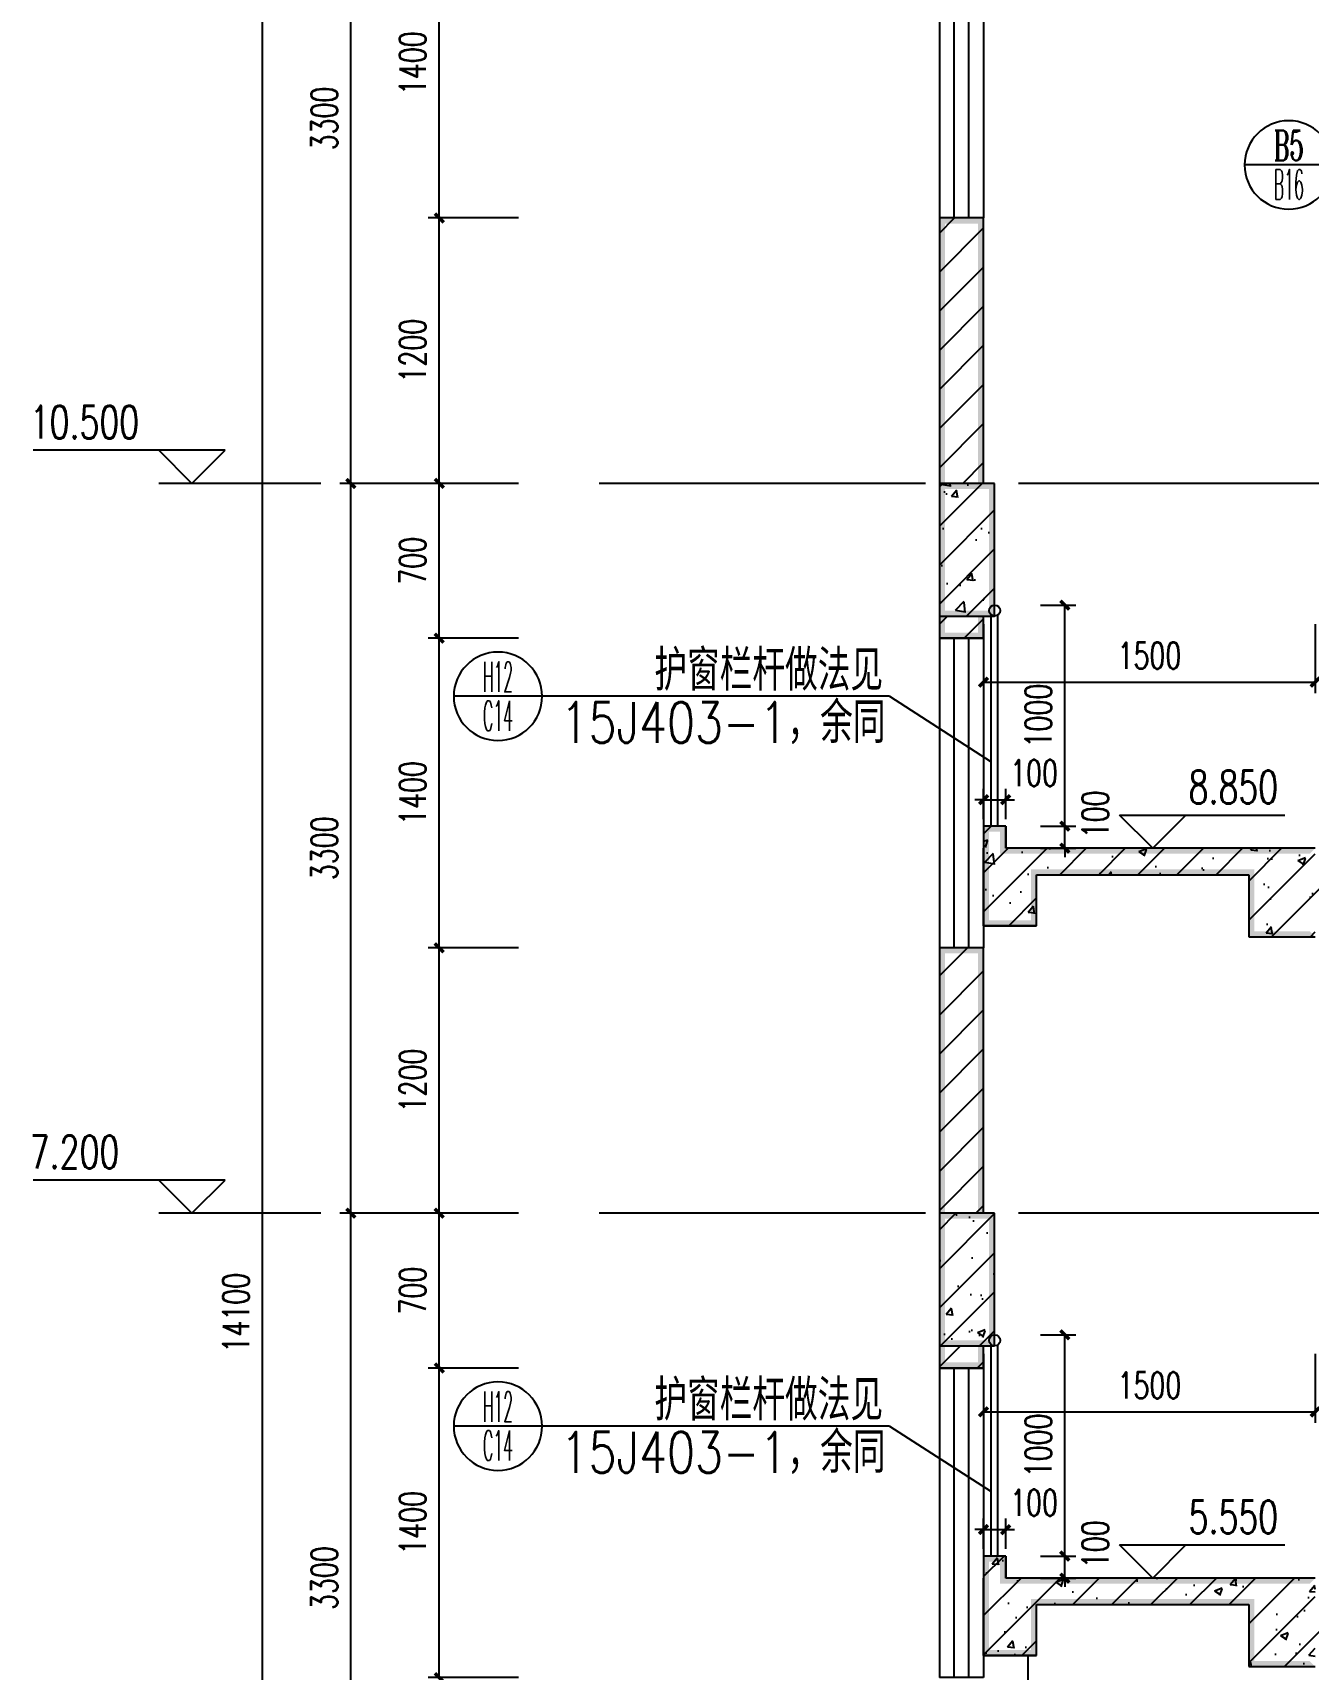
# Model space of a CAD drawing. Extents: x 5904849 to 6011887, y -826029 to -177002.
# Drawn here: x 5932355 to 5938123, y -745217 to -737817 of the extents above; entities that cross this region are included whole.
import ezdxf
from ezdxf.enums import TextEntityAlignment as Align

# ---------------------------------------------------------------- set-up
doc = ezdxf.new("R2010")
doc.units = 0
doc.header["$LTSCALE"] = 1000
doc.header["$MEASUREMENT"] = 0
doc.linetypes.add('DOTE', pattern=[2.42, 2, -0.2, 0.02, -0.2])
doc.layers.get('0').update_dxf_attribs({"linetype": 'CONTINUOUS'})
doc.layers.get('Defpoints').update_dxf_attribs({"linetype": 'CONTINUOUS'})
for name, color, linetype in [('COLUMN', 9, 'CONTINUOUS'), ('DIM_ELEV', 3, 'CONTINUOUS'), ('DOTE', 252, 'CONTINUOUS'), ('PUB_DIM', 3, 'CONTINUOUS'), ('PUB_HATCH', 8, 'CONTINUOUS'), ('PUB_TEXT', 7, 'CONTINUOUS'), ('PUB_WALL', 9, 'CONTINUOUS'), ('S_STAIR', 2, 'CONTINUOUS'), ('WALL', 2, 'CONTINUOUS'), ('WINDOW', 4, 'CONTINUOUS')]:
    doc.layers.add(name, color=color, linetype=linetype)
doc.styles.add('_HZTXT', font='txt.shx', dxfattribs={"width": 0.8, "bigfont": 'HZTXT.shx'})
doc.styles.add('_TCH_DIM', font='SIMPLEX', dxfattribs={"bigfont": 'GBCBIG'})
doc.styles.add('_TCH_DIM_T3', font='SIMPLEX', dxfattribs={"width": 0.705882, "bigfont": 'GBCBIG'})
doc.styles.add('COMP', font='COMPLEX', dxfattribs={"bigfont": 'hztxt'})
doc.dimstyles.new('_TCH_ARCH&&50', dxfattribs={"dimtxt": 119, "dimasz": 40, "dimexe": 50, "dimexo": 100, "dimgap": 60.5, "dimtad": 1, "dimdec": 0, "dimzin": 0, "dimdsep": 46, "dimtxsty": '_TCH_DIM_T3', "dimblk": 'ARCHTICK', "dimcen": 0.09, "dimclrt": 7, "dimazin": 2, "dimtfac": 1, "dimtdec": 0, "dimtix": 1, "dimtmove": 2, "dimatfit": 3, "dimfxl": 0, "dimtolj": 1, "dimtzin": 0, "dimarcsym": 0})
pattern_1 = [(45, (0, 0), (-88.3883476, 88.3883476), []), (50, (0, 0), (358.630091, -31.376067), [37.5, -412.5]), (355, (0, 0), (-69.375667, 376.096067), [30, -330]), (100.4514, (29.9, -2.6), (289.25469, 344.719771), [31.870095, -350.571056]), (46.1842, (0, 100), (533.620524, -82.759507), [56.25, -618.75]), (96.6356, (44.47, 93.1), (467.331353, 487.058935), [47.805144, -525.8565]), (351.1842, (0, 100), (467.330973, 487.0593), [45, -495]), (21, (50, 75), (298.453526, -201.309445), [37.5, -412.5]), (326, (50, 75), (121.657666, 362.575023), [30, -330]), (71.4514, (74.87, 58.22), (420.111314, 161.265248), [31.870095, -350.571056]), (37.5, (0, 0), (6.0799277, 166.446927), [0, -326, 0, -335, 0, -331.25]), (7.5, (0, 0), (131.5347687, 197.205856), [0, -191, 0, -318.5, 0, -126.25]), (327.5, (-111.5, 0), (266.911218, -11.277436), [0, -125, 0, -390, 0, -517.5]), (317.5, (-161.5, 0), (291.593085, 50.052491), [0, -162.5, 0, -259, 0, -367.5])]
pattern_2 = [(45, (0, 89.76), (-88.388383, 88.388383), [])]

# ---------------------------------------------------------------- blocks, each defined once
blk = doc.blocks.new('_ArchTick')
at = {"color": 0, "linetype": 'ByBlock', "const_width": 0.4}
blk.add_lwpolyline([(-0.5, -0.5), (0.5, 0.5)], dxfattribs=at)
blk = doc.blocks.new('*D395')
at = {"layer": 'Defpoints', "color": 0}
for p in [(5936654.9, -740390.5), (5938154.9, -740390.5), (5938154.9, -740752.9)]:
    blk.add_point(p, dxfattribs=at)
at = {"layer": 'PUB_DIM', "color": 0, "lineweight": -2}
for p, q in [((5936654.9, -740490.5), (5936654.9, -740802.9)), ((5938154.9, -740490.5), (5938154.9, -740802.9)), ((5936654.9, -740752.9), (5938154.9, -740752.9))]:
    blk.add_line(p, q, dxfattribs=at)
at = {"layer": 'PUB_DIM', "color": 0, "lineweight": -2, "xscale": 40, "yscale": 40, "zscale": 40, "rotation": 180}
blk.add_blockref('_ArchTick', (5936654.9, -740752.9), dxfattribs=at)
at = {"layer": 'PUB_DIM', "color": 0, "lineweight": -2, "xscale": 40, "yscale": 40, "zscale": 40}
blk.add_blockref('_ArchTick', (5938154.9, -740752.9), dxfattribs=at)
at = {"layer": 'PUB_DIM', "color": 7, "insert": (5937404.9, -740632.9), "char_height": 119, "attachment_point": 5, "style": '_TCH_DIM_T3'}
blk.add_mtext('\\A1;1500', dxfattribs=at)
blk = doc.blocks.new('*D398')
at = {"layer": 'Defpoints', "color": 0}
for p in [(5936654.9, -743690.5), (5938154.9, -743690.5), (5938154.9, -744052.9)]:
    blk.add_point(p, dxfattribs=at)
at = {"layer": 'PUB_DIM', "color": 0, "lineweight": -2}
for p, q in [((5936654.9, -743790.5), (5936654.9, -744102.9)), ((5938154.9, -743790.5), (5938154.9, -744102.9)), ((5936654.9, -744052.9), (5938154.9, -744052.9))]:
    blk.add_line(p, q, dxfattribs=at)
at = {"layer": 'PUB_DIM', "color": 0, "lineweight": -2, "xscale": 40, "yscale": 40, "zscale": 40, "rotation": 180}
blk.add_blockref('_ArchTick', (5936654.9, -744052.9), dxfattribs=at)
at = {"layer": 'PUB_DIM', "color": 0, "lineweight": -2, "xscale": 40, "yscale": 40, "zscale": 40}
blk.add_blockref('_ArchTick', (5938154.9, -744052.9), dxfattribs=at)
at = {"layer": 'PUB_DIM', "color": 7, "insert": (5937404.9, -743932.9), "char_height": 119, "attachment_point": 5, "style": '_TCH_DIM_T3'}
blk.add_mtext('\\A1;1500', dxfattribs=at)
blk = doc.blocks.new('*D404')
at = {"layer": 'Defpoints', "color": 0}
for p in [(5936754.9, -741284.8), (5936654.9, -741472.2), (5936754.9, -741472.2)]:
    blk.add_point(p, dxfattribs=at)
at = {"layer": 'PUB_DIM', "color": 0, "lineweight": -2}
for p, q in [((5936654.9, -741372.2), (5936654.9, -741234.8)), ((5936754.9, -741372.2), (5936754.9, -741234.8)), ((5936654.9, -741284.8), (5936614.9, -741284.8)), ((5936654.9, -741284.8), (5936754.9, -741284.8)), ((5936754.9, -741284.8), (5936794.9, -741284.8))]:
    blk.add_line(p, q, dxfattribs=at)
at = {"layer": 'PUB_DIM', "color": 0, "lineweight": -2, "xscale": 40, "yscale": 40, "zscale": 40}
blk.add_blockref('_ArchTick', (5936654.9, -741284.8), dxfattribs=at)
at = {"layer": 'PUB_DIM', "color": 0, "lineweight": -2, "xscale": 40, "yscale": 40, "zscale": 40, "rotation": 180}
blk.add_blockref('_ArchTick', (5936754.9, -741284.8), dxfattribs=at)
at = {"layer": 'PUB_DIM', "color": 7, "insert": (5936883.2, -741163.6), "char_height": 119, "attachment_point": 5, "style": '_TCH_DIM_T3'}
blk.add_mtext('\\A1;100', dxfattribs=at)
blk = doc.blocks.new('*D405')
at = {"layer": 'Defpoints', "color": 0}
for p in [(5936811.6, -741404.4), (5937022.4, -741404.4), (5936811.6, -741504.4)]:
    blk.add_point(p, dxfattribs=at)
at = {"layer": 'PUB_DIM', "color": 0, "lineweight": -2}
for p, q in [((5937022.4, -741404.4), (5937022.4, -741364.4)), ((5936911.6, -741404.4), (5937072.4, -741404.4)), ((5937022.4, -741504.4), (5937022.4, -741404.4)), ((5936911.6, -741504.4), (5937072.4, -741504.4)), ((5937022.4, -741504.4), (5937022.4, -741544.4))]:
    blk.add_line(p, q, dxfattribs=at)
at = {"layer": 'PUB_DIM', "color": 0, "lineweight": -2, "xscale": 40, "yscale": 40, "zscale": 40}
for p, rotation in [((5937022.4, -741404.4), 270), ((5937022.4, -741504.4), 90)]:
    blk.add_blockref('_ArchTick', p, dxfattribs=dict(at, rotation=rotation))
at = {"layer": 'PUB_DIM', "color": 7, "insert": (5937159.9, -741351.2), "char_height": 119, "attachment_point": 5, "rotation": 90, "style": '_TCH_DIM_T3'}
blk.add_mtext('\\A1;100', dxfattribs=at)
blk = doc.blocks.new('*D406')
at = {"layer": 'Defpoints', "color": 0}
for p in [(5936811.6, -740404.4), (5937022.4, -740404.4), (5936811.6, -741404.4)]:
    blk.add_point(p, dxfattribs=at)
at = {"layer": 'PUB_DIM', "color": 0, "lineweight": -2}
for p, q in [((5936911.6, -740404.4), (5937072.4, -740404.4)), ((5937022.4, -741404.4), (5937022.4, -740404.4)), ((5936911.6, -741404.4), (5937072.4, -741404.4))]:
    blk.add_line(p, q, dxfattribs=at)
at = {"layer": 'PUB_DIM', "color": 0, "lineweight": -2, "xscale": 40, "yscale": 40, "zscale": 40}
for p, rotation in [((5937022.4, -740404.4), 90), ((5937022.4, -741404.4), 270)]:
    blk.add_blockref('_ArchTick', p, dxfattribs=dict(at, rotation=rotation))
at = {"layer": 'PUB_DIM', "color": 7, "insert": (5936902.4, -740904.4), "char_height": 119, "attachment_point": 5, "rotation": 90, "style": '_TCH_DIM_T3'}
blk.add_mtext('\\A1;1000', dxfattribs=at)
blk = doc.blocks.new('*D407')
at = {"layer": 'Defpoints', "color": 0}
for p in [(5936754.9, -744584.8), (5936654.9, -744772.2), (5936754.9, -744772.2)]:
    blk.add_point(p, dxfattribs=at)
at = {"layer": 'PUB_DIM', "color": 0, "lineweight": -2}
for p, q in [((5936654.9, -744672.2), (5936654.9, -744534.8)), ((5936754.9, -744672.2), (5936754.9, -744534.8)), ((5936654.9, -744584.8), (5936614.9, -744584.8)), ((5936654.9, -744584.8), (5936754.9, -744584.8)), ((5936754.9, -744584.8), (5936794.9, -744584.8))]:
    blk.add_line(p, q, dxfattribs=at)
at = {"layer": 'PUB_DIM', "color": 0, "lineweight": -2, "xscale": 40, "yscale": 40, "zscale": 40}
blk.add_blockref('_ArchTick', (5936654.9, -744584.8), dxfattribs=at)
at = {"layer": 'PUB_DIM', "color": 0, "lineweight": -2, "xscale": 40, "yscale": 40, "zscale": 40, "rotation": 180}
blk.add_blockref('_ArchTick', (5936754.9, -744584.8), dxfattribs=at)
at = {"layer": 'PUB_DIM', "color": 7, "insert": (5936883.2, -744463.6), "char_height": 119, "attachment_point": 5, "style": '_TCH_DIM_T3'}
blk.add_mtext('\\A1;100', dxfattribs=at)
blk = doc.blocks.new('*D408')
at = {"layer": 'Defpoints', "color": 0}
for p in [(5936811.6, -744704.4), (5937022.4, -744704.4), (5936811.6, -744804.4)]:
    blk.add_point(p, dxfattribs=at)
at = {"layer": 'PUB_DIM', "color": 0, "lineweight": -2}
for p, q in [((5936911.6, -744704.4), (5937072.4, -744704.4)), ((5937022.4, -744704.4), (5937022.4, -744664.4)), ((5937022.4, -744804.4), (5937022.4, -744704.4)), ((5936911.6, -744804.4), (5937072.4, -744804.4)), ((5937022.4, -744804.4), (5937022.4, -744844.4))]:
    blk.add_line(p, q, dxfattribs=at)
at = {"layer": 'PUB_DIM', "color": 0, "lineweight": -2, "xscale": 40, "yscale": 40, "zscale": 40}
for p, rotation in [((5937022.4, -744704.4), 270), ((5937022.4, -744804.4), 90)]:
    blk.add_blockref('_ArchTick', p, dxfattribs=dict(at, rotation=rotation))
at = {"layer": 'PUB_DIM', "color": 7, "insert": (5937159.9, -744651.2), "char_height": 119, "attachment_point": 5, "rotation": 90, "style": '_TCH_DIM_T3'}
blk.add_mtext('\\A1;100', dxfattribs=at)
blk = doc.blocks.new('*D409')
at = {"layer": 'Defpoints', "color": 0}
for p in [(5936811.6, -743704.4), (5937022.4, -743704.4), (5936811.6, -744704.4)]:
    blk.add_point(p, dxfattribs=at)
at = {"layer": 'PUB_DIM', "color": 0, "lineweight": -2}
for p, q in [((5936911.6, -743704.4), (5937072.4, -743704.4)), ((5937022.4, -744704.4), (5937022.4, -743704.4)), ((5936911.6, -744704.4), (5937072.4, -744704.4))]:
    blk.add_line(p, q, dxfattribs=at)
at = {"layer": 'PUB_DIM', "color": 0, "lineweight": -2, "xscale": 40, "yscale": 40, "zscale": 40}
for p, rotation in [((5937022.4, -743704.4), 90), ((5937022.4, -744704.4), 270)]:
    blk.add_blockref('_ArchTick', p, dxfattribs=dict(at, rotation=rotation))
at = {"layer": 'PUB_DIM', "color": 7, "insert": (5936902.4, -744204.4), "char_height": 119, "attachment_point": 5, "rotation": 90, "style": '_TCH_DIM_T3'}
blk.add_mtext('\\A1;1000', dxfattribs=at)
blk = doc.blocks.new('$TCHSYS$WIN2D')
for p, q in [((-0.5, 0.5), (0.5, 0.5)), ((-0.5, 0.5), (-0.5, -0.5)), ((0.5, 0.5), (0.5, -0.5)), ((0.5, 0.1667), (-0.5, 0.1667)), ((0.5, -0.1667), (-0.5, -0.1667)), ((-0.5, -0.5), (0.5, -0.5))]:
    blk.add_line(p, q)
blk = doc.blocks.new('*D413')
at = {"layer": 'Defpoints', "color": 0}
for p in [(5933393.3, -736554.4), (5934252.2, -736554.4), (5934252.2, -750654.4)]:
    blk.add_point(p, dxfattribs=at)
at = {"layer": 'PUB_DIM', "color": 0, "lineweight": -2}
for p, q in [((5934152.2, -736554.4), (5933343.3, -736554.4)), ((5933393.3, -750654.4), (5933393.3, -736554.4)), ((5934152.2, -750654.4), (5933343.3, -750654.4))]:
    blk.add_line(p, q, dxfattribs=at)
at = {"layer": 'PUB_DIM', "color": 0, "lineweight": -2, "xscale": 40, "yscale": 40, "zscale": 40}
for p, rotation in [((5933393.3, -736554.4), 90), ((5933393.3, -750654.4), 270)]:
    blk.add_blockref('_ArchTick', p, dxfattribs=dict(at, rotation=rotation))
at = {"layer": 'PUB_DIM', "color": 7, "insert": (5933273.3, -743604.4), "char_height": 119, "attachment_point": 5, "rotation": 90, "style": '_TCH_DIM_T3'}
blk.add_mtext('\\A1;14100', dxfattribs=at)
blk = doc.blocks.new('*D416')
at = {"layer": 'Defpoints', "color": 0}
for p in [(5933793.3, -743154.4), (5934652.2, -743154.4), (5934652.2, -746454.4)]:
    blk.add_point(p, dxfattribs=at)
at = {"layer": 'PUB_DIM', "color": 0, "lineweight": -2}
for p, q in [((5934552.2, -743154.4), (5933743.3, -743154.4)), ((5933793.3, -746454.4), (5933793.3, -743154.4)), ((5934552.2, -746454.4), (5933743.3, -746454.4))]:
    blk.add_line(p, q, dxfattribs=at)
at = {"layer": 'PUB_DIM', "color": 0, "lineweight": -2, "xscale": 40, "yscale": 40, "zscale": 40}
for p, rotation in [((5933793.3, -743154.4), 90), ((5933793.3, -746454.4), 270)]:
    blk.add_blockref('_ArchTick', p, dxfattribs=dict(at, rotation=rotation))
at = {"layer": 'PUB_DIM', "color": 7, "insert": (5933673.3, -744804.4), "char_height": 119, "attachment_point": 5, "rotation": 90, "style": '_TCH_DIM_T3'}
blk.add_mtext('\\A1;3300', dxfattribs=at)
blk = doc.blocks.new('*D417')
at = {"layer": 'Defpoints', "color": 0}
for p in [(5933793.3, -739854.4), (5934652.2, -739854.4), (5934652.2, -743154.4)]:
    blk.add_point(p, dxfattribs=at)
at = {"layer": 'PUB_DIM', "color": 0, "lineweight": -2}
for p, q in [((5934552.2, -739854.4), (5933743.3, -739854.4)), ((5933793.3, -743154.4), (5933793.3, -739854.4)), ((5934552.2, -743154.4), (5933743.3, -743154.4))]:
    blk.add_line(p, q, dxfattribs=at)
at = {"layer": 'PUB_DIM', "color": 0, "lineweight": -2, "xscale": 40, "yscale": 40, "zscale": 40}
for p, rotation in [((5933793.3, -739854.4), 90), ((5933793.3, -743154.4), 270)]:
    blk.add_blockref('_ArchTick', p, dxfattribs=dict(at, rotation=rotation))
at = {"layer": 'PUB_DIM', "color": 7, "insert": (5933673.3, -741504.4), "char_height": 119, "attachment_point": 5, "rotation": 90, "style": '_TCH_DIM_T3'}
blk.add_mtext('\\A1;3300', dxfattribs=at)
blk = doc.blocks.new('*D418')
at = {"layer": 'Defpoints', "color": 0}
for p in [(5933793.3, -736554.4), (5934652.2, -736554.4), (5934652.2, -739854.4)]:
    blk.add_point(p, dxfattribs=at)
at = {"layer": 'PUB_DIM', "color": 0, "lineweight": -2}
for p, q in [((5934552.2, -736554.4), (5933743.3, -736554.4)), ((5933793.3, -739854.4), (5933793.3, -736554.4)), ((5934552.2, -739854.4), (5933743.3, -739854.4))]:
    blk.add_line(p, q, dxfattribs=at)
at = {"layer": 'PUB_DIM', "color": 0, "lineweight": -2, "xscale": 40, "yscale": 40, "zscale": 40}
for p, rotation in [((5933793.3, -736554.4), 90), ((5933793.3, -739854.4), 270)]:
    blk.add_blockref('_ArchTick', p, dxfattribs=dict(at, rotation=rotation))
at = {"layer": 'PUB_DIM', "color": 7, "insert": (5933673.3, -738204.4), "char_height": 119, "attachment_point": 5, "rotation": 90, "style": '_TCH_DIM_T3'}
blk.add_mtext('\\A1;3300', dxfattribs=at)
blk = doc.blocks.new('*D423')
at = {"layer": 'Defpoints', "color": 0}
for p in [(5934193.3, -743854.4), (5934652.2, -743854.4), (5934652.2, -745254.4)]:
    blk.add_point(p, dxfattribs=at)
at = {"layer": 'PUB_DIM', "color": 0, "lineweight": -2}
for p, q in [((5934552.2, -743854.4), (5934143.3, -743854.4)), ((5934193.3, -745254.4), (5934193.3, -743854.4)), ((5934552.2, -745254.4), (5934143.3, -745254.4))]:
    blk.add_line(p, q, dxfattribs=at)
at = {"layer": 'PUB_DIM', "color": 0, "lineweight": -2, "xscale": 40, "yscale": 40, "zscale": 40}
for p, rotation in [((5934193.3, -743854.4), 90), ((5934193.3, -745254.4), 270)]:
    blk.add_blockref('_ArchTick', p, dxfattribs=dict(at, rotation=rotation))
at = {"layer": 'PUB_DIM', "color": 7, "insert": (5934073.3, -744554.4), "char_height": 119, "attachment_point": 5, "rotation": 90, "style": '_TCH_DIM_T3'}
blk.add_mtext('\\A1;1400', dxfattribs=at)
blk = doc.blocks.new('*D424')
at = {"layer": 'Defpoints', "color": 0}
for p in [(5934193.3, -743154.4), (5934652.2, -743154.4), (5934652.2, -743854.4)]:
    blk.add_point(p, dxfattribs=at)
at = {"layer": 'PUB_DIM', "color": 0, "lineweight": -2}
for p, q in [((5934552.2, -743154.4), (5934143.3, -743154.4)), ((5934193.3, -743854.4), (5934193.3, -743154.4)), ((5934552.2, -743854.4), (5934143.3, -743854.4))]:
    blk.add_line(p, q, dxfattribs=at)
at = {"layer": 'PUB_DIM', "color": 0, "lineweight": -2, "xscale": 40, "yscale": 40, "zscale": 40}
for p, rotation in [((5934193.3, -743154.4), 90), ((5934193.3, -743854.4), 270)]:
    blk.add_blockref('_ArchTick', p, dxfattribs=dict(at, rotation=rotation))
at = {"layer": 'PUB_DIM', "color": 7, "insert": (5934073.3, -743504.4), "char_height": 119, "attachment_point": 5, "rotation": 90, "style": '_TCH_DIM_T3'}
blk.add_mtext('\\A1;700', dxfattribs=at)
blk = doc.blocks.new('*D425')
at = {"layer": 'Defpoints', "color": 0}
for p in [(5934193.3, -741954.4), (5934652.2, -741954.4), (5934652.2, -743154.4)]:
    blk.add_point(p, dxfattribs=at)
at = {"layer": 'PUB_DIM', "color": 0, "lineweight": -2}
for p, q in [((5934552.2, -741954.4), (5934143.3, -741954.4)), ((5934193.3, -743154.4), (5934193.3, -741954.4)), ((5934552.2, -743154.4), (5934143.3, -743154.4))]:
    blk.add_line(p, q, dxfattribs=at)
at = {"layer": 'PUB_DIM', "color": 0, "lineweight": -2, "xscale": 40, "yscale": 40, "zscale": 40}
for p, rotation in [((5934193.3, -741954.4), 90), ((5934193.3, -743154.4), 270)]:
    blk.add_blockref('_ArchTick', p, dxfattribs=dict(at, rotation=rotation))
at = {"layer": 'PUB_DIM', "color": 7, "insert": (5934073.3, -742554.4), "char_height": 119, "attachment_point": 5, "rotation": 90, "style": '_TCH_DIM_T3'}
blk.add_mtext('\\A1;1200', dxfattribs=at)
blk = doc.blocks.new('*D426')
at = {"layer": 'Defpoints', "color": 0}
for p in [(5934193.3, -740554.4), (5934652.2, -740554.4), (5934652.2, -741954.4)]:
    blk.add_point(p, dxfattribs=at)
at = {"layer": 'PUB_DIM', "color": 0, "lineweight": -2}
for p, q in [((5934552.2, -740554.4), (5934143.3, -740554.4)), ((5934193.3, -741954.4), (5934193.3, -740554.4)), ((5934552.2, -741954.4), (5934143.3, -741954.4))]:
    blk.add_line(p, q, dxfattribs=at)
at = {"layer": 'PUB_DIM', "color": 0, "lineweight": -2, "xscale": 40, "yscale": 40, "zscale": 40}
for p, rotation in [((5934193.3, -740554.4), 90), ((5934193.3, -741954.4), 270)]:
    blk.add_blockref('_ArchTick', p, dxfattribs=dict(at, rotation=rotation))
at = {"layer": 'PUB_DIM', "color": 7, "insert": (5934073.3, -741254.4), "char_height": 119, "attachment_point": 5, "rotation": 90, "style": '_TCH_DIM_T3'}
blk.add_mtext('\\A1;1400', dxfattribs=at)
blk = doc.blocks.new('*D427')
at = {"layer": 'Defpoints', "color": 0}
for p in [(5934193.3, -739854.4), (5934652.2, -739854.4), (5934652.2, -740554.4)]:
    blk.add_point(p, dxfattribs=at)
at = {"layer": 'PUB_DIM', "color": 0, "lineweight": -2}
for p, q in [((5934552.2, -739854.4), (5934143.3, -739854.4)), ((5934193.3, -740554.4), (5934193.3, -739854.4)), ((5934552.2, -740554.4), (5934143.3, -740554.4))]:
    blk.add_line(p, q, dxfattribs=at)
at = {"layer": 'PUB_DIM', "color": 0, "lineweight": -2, "xscale": 40, "yscale": 40, "zscale": 40}
for p, rotation in [((5934193.3, -739854.4), 90), ((5934193.3, -740554.4), 270)]:
    blk.add_blockref('_ArchTick', p, dxfattribs=dict(at, rotation=rotation))
at = {"layer": 'PUB_DIM', "color": 7, "insert": (5934073.3, -740204.4), "char_height": 119, "attachment_point": 5, "rotation": 90, "style": '_TCH_DIM_T3'}
blk.add_mtext('\\A1;700', dxfattribs=at)
blk = doc.blocks.new('*D428')
at = {"layer": 'Defpoints', "color": 0}
for p in [(5934193.3, -738654.4), (5934652.2, -738654.4), (5934652.2, -739854.4)]:
    blk.add_point(p, dxfattribs=at)
at = {"layer": 'PUB_DIM', "color": 0, "lineweight": -2}
for p, q in [((5934552.2, -738654.4), (5934143.3, -738654.4)), ((5934193.3, -739854.4), (5934193.3, -738654.4)), ((5934552.2, -739854.4), (5934143.3, -739854.4))]:
    blk.add_line(p, q, dxfattribs=at)
at = {"layer": 'PUB_DIM', "color": 0, "lineweight": -2, "xscale": 40, "yscale": 40, "zscale": 40}
for p, rotation in [((5934193.3, -738654.4), 90), ((5934193.3, -739854.4), 270)]:
    blk.add_blockref('_ArchTick', p, dxfattribs=dict(at, rotation=rotation))
at = {"layer": 'PUB_DIM', "color": 7, "insert": (5934073.3, -739254.4), "char_height": 119, "attachment_point": 5, "rotation": 90, "style": '_TCH_DIM_T3'}
blk.add_mtext('\\A1;1200', dxfattribs=at)
blk = doc.blocks.new('*D429')
at = {"layer": 'Defpoints', "color": 0}
for p in [(5934193.3, -737254.4), (5934652.2, -737254.4), (5934652.2, -738654.4)]:
    blk.add_point(p, dxfattribs=at)
at = {"layer": 'PUB_DIM', "color": 0, "lineweight": -2}
for p, q in [((5934552.2, -737254.4), (5934143.3, -737254.4)), ((5934193.3, -738654.4), (5934193.3, -737254.4)), ((5934552.2, -738654.4), (5934143.3, -738654.4))]:
    blk.add_line(p, q, dxfattribs=at)
at = {"layer": 'PUB_DIM', "color": 0, "lineweight": -2, "xscale": 40, "yscale": 40, "zscale": 40}
for p, rotation in [((5934193.3, -737254.4), 90), ((5934193.3, -738654.4), 270)]:
    blk.add_blockref('_ArchTick', p, dxfattribs=dict(at, rotation=rotation))
at = {"layer": 'PUB_DIM', "color": 7, "insert": (5934073.3, -737954.4), "char_height": 119, "attachment_point": 5, "rotation": 90, "style": '_TCH_DIM_T3'}
blk.add_mtext('\\A1;1400', dxfattribs=at)
blk = doc.blocks.new('_INDEX')
blk.add_line((-0.5, 0), (0.5, 0))
blk.add_circle((0, 0), 0.5)
at = {"style": 'COMP'}
for tag, width, p, p2 in [('1', 2.333333, (-0.17, 0.05), (0.17, 0.05)), ('-', 1.166667, (-0.17, -0.39), (0.17, -0.39))]:
    blk.add_attdef(tag, text='', height=0.34, dxfattribs=dict(at, width=width)).set_placement(p, p2, align=Align.FIT)

msp = doc.modelspace()

# ---------------------------------------------------------------- hatches: boundary and pattern name
at = {"layer": 'COLUMN'}
for color, points in [(256, [(5936704.9, -739854.4), (5936454.9, -739854.4), (5936479.9, -739879.4), (5936679.9, -739879.4)]), (256, [(5936454.9, -739854.4), (5936454.9, -740454.4), (5936479.9, -740429.4), (5936479.9, -739879.4)]), (256, [(5936704.9, -740454.4), (5936704.9, -739854.4), (5936679.9, -739879.4), (5936679.9, -740429.4)]), (256, [(5936454.9, -740454.4), (5936704.9, -740454.4), (5936679.9, -740429.4), (5936479.9, -740429.4)]), (0, [(5936754.9, -741404.4), (5936654.9, -741404.4), (5936679.9, -741429.4), (5936729.9, -741429.4)]), (0, [(5936654.9, -741404.4), (5936654.9, -741854.4), (5936679.9, -741829.4), (5936679.9, -741429.4)]), (0, [(5936754.9, -741504.4), (5936754.9, -741404.4), (5936729.9, -741429.4), (5936729.9, -741529.4)]), (0, [(5938154.9, -741504.4), (5936754.9, -741504.4), (5936729.9, -741529.4), (5938129.9, -741529.4)]), (0, [(5936894.9, -741854.4), (5936894.9, -741624.4), (5936869.9, -741599.4), (5936869.9, -741829.4)]), (0, [(5936894.9, -741624.4), (5937854.9, -741624.4), (5937879.9, -741599.4), (5936869.9, -741599.4)]), (0, [(5937854.9, -741624.4), (5937854.9, -741904.4), (5937879.9, -741879.4), (5937879.9, -741599.4)]), (0, [(5936654.9, -741854.4), (5936894.9, -741854.4), (5936869.9, -741829.4), (5936679.9, -741829.4)]), (0, [(5937854.9, -741904.4), (5938154.9, -741904.4), (5938129.9, -741879.4), (5937879.9, -741879.4)]), (256, [(5936704.9, -743154.4), (5936454.9, -743154.4), (5936479.9, -743179.4), (5936679.9, -743179.4)]), (256, [(5936454.9, -743154.4), (5936454.9, -743754.4), (5936479.9, -743729.4), (5936479.9, -743179.4)]), (256, [(5936704.9, -743754.4), (5936704.9, -743154.4), (5936679.9, -743179.4), (5936679.9, -743729.4)]), (256, [(5936454.9, -743754.4), (5936704.9, -743754.4), (5936679.9, -743729.4), (5936479.9, -743729.4)]), (0, [(5936754.9, -744704.4), (5936654.9, -744704.4), (5936679.9, -744729.4), (5936729.9, -744729.4)]), (0, [(5936654.9, -744704.4), (5936654.9, -745154.4), (5936679.9, -745129.4), (5936679.9, -744729.4)]), (0, [(5936754.9, -744804.4), (5936754.9, -744704.4), (5936729.9, -744729.4), (5936729.9, -744829.4)]), (0, [(5938154.9, -744804.4), (5936754.9, -744804.4), (5936729.9, -744829.4), (5938129.9, -744829.4)]), (0, [(5936894.9, -745154.4), (5936894.9, -744924.4), (5936869.9, -744899.4), (5936869.9, -745129.4)]), (0, [(5936894.9, -744924.4), (5937854.9, -744924.4), (5937879.9, -744899.4), (5936869.9, -744899.4)]), (0, [(5937854.9, -744924.4), (5937854.9, -745204.4), (5937879.9, -745179.4), (5937879.9, -744899.4)]), (0, [(5936654.9, -745154.4), (5936894.9, -745154.4), (5936869.9, -745129.4), (5936679.9, -745129.4)]), (0, [(5937854.9, -745204.4), (5938154.9, -745204.4), (5938129.9, -745179.4), (5937879.9, -745179.4)])]:
    msp.add_hatch(color=color, dxfattribs=at).paths.add_polyline_path(points)
at = {"layer": 'PUB_HATCH', "linetype": 'ByBlock'}
h = msp.add_hatch(dxfattribs=at)
h.set_pattern_fill('普通砖', color=256, scale=50, style=0)
h.set_pattern_definition(pattern_2)
h.paths.add_polyline_path([(5936454.9, -739854.4), (5936654.9, -739854.4), (5936654.9, -738654.4), (5936454.9, -738654.4)])
at = {"layer": 'PUB_HATCH'}
h = msp.add_hatch(dxfattribs=at)
h.set_pattern_fill('钢筋混凝土', color=256, scale=50, style=0)
h.set_pattern_definition(pattern_1)
h.paths.add_polyline_path([(5936454.9, -740454.4), (5936704.9, -740454.4), (5936704.9, -739854.4), (5936454.9, -739854.4)])
at = {"layer": 'PUB_HATCH', "linetype": 'ByBlock'}
h = msp.add_hatch(dxfattribs=at)
h.set_pattern_fill('普通砖', color=256, scale=50, style=0)
h.set_pattern_definition(pattern_2)
h.paths.add_polyline_path([(5936654.9, -740454.4), (5936454.9, -740454.4), (5936454.9, -740554.4), (5936654.9, -740554.4)])
at = {"layer": 'PUB_HATCH'}
h = msp.add_hatch(dxfattribs=at)
h.set_pattern_fill('钢筋混凝土', color=256, scale=50, style=0)
h.set_pattern_definition(pattern_1)
h.paths.add_polyline_path([(5943653, -743154.4), (5940954.9, -743154.4), (5940954.9, -743004.4), (5940674.9, -743004.4), (5940674.9, -742854.4), (5940394.9, -742854.4), (5940394.9, -742704.4), (5940114.9, -742704.4), (5940114.9, -742554.4), (5939834.9, -742554.4), (5939834.9, -742404.4), (5939554.9, -742404.4), (5939554.9, -742254.4), (5939274.9, -742254.4), (5939274.9, -742104.4), (5938994.9, -742104.4), (5938994.9, -741954.4), (5938714.9, -741954.4), (5938714.9, -741804.4), (5938434.9, -741804.4), (5938434.9, -741654.4), (5938154.9, -741654.4), (5938154.9, -741504.4), (5936754.9, -741504.4), (5936754.9, -741404.4), (5936654.9, -741404.4), (5936654.9, -741854.4), (5936894.9, -741854.4), (5936894.9, -741624.4), (5937854.9, -741624.4), (5937854.9, -741904.4), (5938154.9, -741904.4), (5938154.9, -741790.5), (5940954.9, -743290.5), (5940954.9, -743554.4), (5941254.9, -743554.4), (5941254.9, -743274.4), (5942704.9, -743274.4), (5942704.9, -743854.4), (5943004.9, -743854.4), (5943004.9, -743274.4), (5943653, -743274.4)])
at = {"layer": 'PUB_HATCH', "linetype": 'ByBlock'}
h = msp.add_hatch(dxfattribs=at)
h.set_pattern_fill('普通砖', color=256, scale=50, style=0)
h.set_pattern_definition(pattern_2)
h.paths.add_polyline_path([(5936454.9, -743154.4), (5936654.9, -743154.4), (5936654.9, -741954.4), (5936454.9, -741954.4)])
at = {"layer": 'PUB_HATCH'}
h = msp.add_hatch(dxfattribs=at)
h.set_pattern_fill('钢筋混凝土', color=256, scale=50, style=0)
h.set_pattern_definition(pattern_1)
h.paths.add_polyline_path([(5936454.9, -743754.4), (5936704.9, -743754.4), (5936704.9, -743154.4), (5936454.9, -743154.4)])
at = {"layer": 'PUB_HATCH', "linetype": 'ByBlock'}
h = msp.add_hatch(dxfattribs=at)
h.set_pattern_fill('普通砖', color=256, scale=50, style=0)
h.set_pattern_definition(pattern_2)
h.paths.add_polyline_path([(5936654.9, -743754.4), (5936454.9, -743754.4), (5936454.9, -743854.4), (5936654.9, -743854.4)])
at = {"layer": 'PUB_HATCH'}
h = msp.add_hatch(dxfattribs=at)
h.set_pattern_fill('钢筋混凝土', color=256, scale=50, style=0)
h.set_pattern_definition(pattern_1)
h.paths.add_polyline_path([(5943653, -746454.4), (5940954.9, -746454.4), (5940954.9, -746304.4), (5940674.9, -746304.4), (5940674.9, -746154.4), (5940394.9, -746154.4), (5940394.9, -746004.4), (5940114.9, -746004.4), (5940114.9, -745854.4), (5939834.9, -745854.4), (5939834.9, -745704.4), (5939554.9, -745704.4), (5939554.9, -745554.4), (5939274.9, -745554.4), (5939274.9, -745404.4), (5938994.9, -745404.4), (5938994.9, -745254.4), (5938714.9, -745254.4), (5938714.9, -745104.4), (5938434.9, -745104.4), (5938434.9, -744954.4), (5938154.9, -744954.4), (5938154.9, -744804.4), (5936754.9, -744804.4), (5936754.9, -744704.4), (5936654.9, -744704.4), (5936654.9, -745154.4), (5936894.9, -745154.4), (5936894.9, -744924.4), (5937854.9, -744924.4), (5937854.9, -745204.4), (5938154.9, -745204.4), (5938154.9, -745090.5), (5940954.9, -746590.5), (5940954.9, -746854.4), (5941254.9, -746854.4), (5941254.9, -746574.4), (5942704.9, -746574.4), (5942704.9, -747154.4), (5943004.9, -747154.4), (5943004.9, -746574.4), (5943653, -746574.4)])
at = {"layer": 'PUB_WALL', "linetype": 'ByBlock'}
for points in [[(5936654.9, -738654.4), (5936454.9, -738654.4), (5936479.9, -738679.4), (5936629.9, -738679.4)], [(5936454.9, -739854.4), (5936479.9, -739854.4), (5936479.9, -738679.4), (5936454.9, -738654.4)], [(5936629.9, -739854.4), (5936654.9, -739854.4), (5936654.9, -738654.4), (5936629.9, -738679.4)], [(5936479.9, -740454.4), (5936454.9, -740454.4), (5936454.9, -740554.4), (5936479.9, -740529.4)], [(5936654.9, -740454.4), (5936629.9, -740454.4), (5936629.9, -740529.4), (5936654.9, -740554.4)], [(5936454.9, -740554.4), (5936654.9, -740554.4), (5936629.9, -740529.4), (5936479.9, -740529.4)], [(5936654.9, -741954.4), (5936454.9, -741954.4), (5936479.9, -741979.4), (5936629.9, -741979.4)], [(5936454.9, -743154.4), (5936479.9, -743154.4), (5936479.9, -741979.4), (5936454.9, -741954.4)], [(5936629.9, -743154.4), (5936654.9, -743154.4), (5936654.9, -741954.4), (5936629.9, -741979.4)], [(5936479.9, -743754.4), (5936454.9, -743754.4), (5936454.9, -743854.4), (5936479.9, -743829.4)], [(5936654.9, -743754.4), (5936629.9, -743754.4), (5936629.9, -743829.4), (5936654.9, -743854.4)], [(5936454.9, -743854.4), (5936654.9, -743854.4), (5936629.9, -743829.4), (5936479.9, -743829.4)]]:
    msp.add_hatch(color=256, dxfattribs=at).paths.add_polyline_path(points)

# ---------------------------------------------------------------- linework, layer by layer
for p, q in [((5936689.9, -741404.4), (5936689.9, -740449.4)), ((5936719.9, -741404.4), (5936719.9, -740449.4)), ((5936689.9, -744704.4), (5936689.9, -743749.4)), ((5936719.9, -744704.4), (5936719.9, -743749.4))]:
    msp.add_line(p, q)
at = {"color": 0}
msp.add_line((5936854.9, -745154.4), (5936854.9, -748241.9), dxfattribs=at)
for centre in [(5936704.9, -740429.4), (5936704.9, -743729.4)]:
    msp.add_circle(centre, 25)
at = {"layer": 'COLUMN'}
for p, q in [((5936704.9, -739854.4), (5936454.9, -739854.4)), ((5936454.9, -739854.4), (5936454.9, -740454.4)), ((5936704.9, -740454.4), (5936704.9, -739854.4)), ((5936454.9, -740454.4), (5936704.9, -740454.4)), ((5936704.9, -743154.4), (5936454.9, -743154.4)), ((5936454.9, -743154.4), (5936454.9, -743754.4)), ((5936704.9, -743754.4), (5936704.9, -743154.4)), ((5936454.9, -743754.4), (5936704.9, -743754.4))]:
    msp.add_line(p, q, dxfattribs=at)
at = {"layer": 'COLUMN', "color": 0}
for p, q in [((5936754.9, -741404.4), (5936654.9, -741404.4)), ((5936654.9, -741404.4), (5936654.9, -741854.4)), ((5936754.9, -741504.4), (5936754.9, -741404.4)), ((5938154.9, -741504.4), (5936754.9, -741504.4)), ((5936894.9, -741854.4), (5936894.9, -741624.4)), ((5936894.9, -741624.4), (5937854.9, -741624.4)), ((5937854.9, -741624.4), (5937854.9, -741904.4)), ((5936654.9, -741854.4), (5936894.9, -741854.4)), ((5937854.9, -741904.4), (5938154.9, -741904.4)), ((5936754.9, -744704.4), (5936654.9, -744704.4)), ((5936654.9, -744704.4), (5936654.9, -745154.4)), ((5936754.9, -744804.4), (5936754.9, -744704.4)), ((5938154.9, -744804.4), (5936754.9, -744804.4)), ((5936894.9, -745154.4), (5936894.9, -744924.4)), ((5936894.9, -744924.4), (5937854.9, -744924.4)), ((5937854.9, -744924.4), (5937854.9, -745204.4)), ((5936654.9, -745154.4), (5936894.9, -745154.4)), ((5937854.9, -745204.4), (5938154.9, -745204.4))]:
    msp.add_line(p, q, dxfattribs=at)
at = {"layer": 'DIM_ELEV'}
for p, q in [((5933224.9, -739704.4), (5932356.2, -739704.4)), ((5933074.9, -739854.4), (5932924.9, -739704.4)), ((5933074.9, -739854.4), (5933224.9, -739704.4)), ((5933658.2, -739854.4), (5932924.9, -739854.4)), ((5937419.9, -741504.4), (5937269.9, -741354.4)), ((5937269.9, -741354.4), (5938017.3, -741354.4)), ((5937419.9, -741504.4), (5937569.9, -741354.4)), ((5933224.9, -743004.4), (5932356.2, -743004.4)), ((5933074.9, -743154.4), (5932924.9, -743004.4)), ((5933074.9, -743154.4), (5933224.9, -743004.4)), ((5933658.2, -743154.4), (5932924.9, -743154.4)), ((5937419.9, -744804.4), (5937269.9, -744654.4)), ((5937269.9, -744654.4), (5938017.3, -744654.4)), ((5937419.9, -744804.4), (5937569.9, -744654.4))]:
    msp.add_line(p, q, dxfattribs=at)
at = {"layer": 'DOTE', "color": 251, "linetype": 'DOTE'}
for p, q in [((5943653, -739854.4), (5934916.8, -739854.4)), ((5943653, -743154.4), (5934916.8, -743154.4))]:
    msp.add_line(p, q, dxfattribs=at)
at = {"layer": 'PUB_DIM'}
for p, q in [((5936228.7, -740817.2), (5934658.8, -740817.2)), ((5936228.7, -740817.2), (5936689.9, -741113.3)), ((5936228.7, -744117.2), (5934658.8, -744117.2)), ((5936228.7, -744117.2), (5936689.9, -744413.3))]:
    msp.add_line(p, q, dxfattribs=at)
at = {"layer": 'S_STAIR'}
for p, q in [((5938154.9, -741504.4), (5936754.9, -741504.4)), ((5936894.9, -741624.4), (5937854.9, -741624.4)), ((5937854.9, -741624.4), (5937854.9, -741904.4)), ((5937854.9, -741904.4), (5938154.9, -741904.4)), ((5938154.9, -744804.4), (5936754.9, -744804.4)), ((5936894.9, -744924.4), (5937854.9, -744924.4)), ((5937854.9, -744924.4), (5937854.9, -745204.4)), ((5937854.9, -745204.4), (5938154.9, -745204.4))]:
    msp.add_line(p, q, dxfattribs=at)
at = {"layer": 'WALL', "linetype": 'ByBlock'}
for p, q in [((5936654.9, -738654.4), (5936454.9, -738654.4)), ((5936454.9, -738654.4), (5936454.9, -739854.4)), ((5936654.9, -739854.4), (5936654.9, -738654.4)), ((5936454.9, -740454.4), (5936454.9, -740554.4)), ((5936654.9, -740554.4), (5936654.9, -740454.4)), ((5936454.9, -740554.4), (5936654.9, -740554.4)), ((5936654.9, -741954.4), (5936454.9, -741954.4)), ((5936454.9, -741954.4), (5936454.9, -743154.4)), ((5936654.9, -743154.4), (5936654.9, -741954.4)), ((5936454.9, -743754.4), (5936454.9, -743854.4)), ((5936654.9, -743854.4), (5936654.9, -743754.4)), ((5936454.9, -743854.4), (5936654.9, -743854.4))]:
    msp.add_line(p, q, dxfattribs=at)
at = {"layer": 'WALL'}
for p, q in [((5936654.9, -741404.4), (5936654.9, -741504.4)), ((5936754.9, -741404.4), (5936654.9, -741404.4)), ((5936754.9, -741404.4), (5936754.9, -741504.4)), ((5936654.9, -741854.4), (5936654.9, -741504.4)), ((5936894.9, -741854.4), (5936894.9, -741624.4)), ((5936894.9, -741854.4), (5936654.9, -741854.4)), ((5936654.9, -744704.4), (5936654.9, -744804.4)), ((5936754.9, -744704.4), (5936654.9, -744704.4)), ((5936754.9, -744704.4), (5936754.9, -744804.4)), ((5936654.9, -745154.4), (5936654.9, -744804.4)), ((5936894.9, -745154.4), (5936894.9, -744924.4)), ((5936894.9, -745154.4), (5936654.9, -745154.4))]:
    msp.add_line(p, q, dxfattribs=at)

# ---------------------------------------------------------------- block references
at = {"layer": 'PUB_DIM'}
ref = msp.add_blockref('_INDEX', (5938035.2, -738414.6), dxfattribs=dict(at, xscale=-400, yscale=400, zscale=400))
ref.add_attrib('1', 'B5', dxfattribs={"layer": '0', "height": 136, "style": 'COMP', "width": 0.583333}).set_placement((5937967.2, -738394.6), (5938103.2, -738394.6), align=Align.FIT)
ref.add_attrib('-', 'B16', dxfattribs={"layer": '0', "height": 136, "style": 'COMP', "width": 0.411765}).set_placement((5937967.2, -738570.6), (5938103.2, -738570.6), align=Align.FIT)
ref = msp.add_blockref('_INDEX', (5934458.8, -740817.2), dxfattribs=dict(at, xscale=-400, yscale=400, zscale=400))
ref.add_attrib('1', 'H12', dxfattribs={"layer": '0', "height": 136, "style": 'COMP', "width": 0.396226}).set_placement((5934390.8, -740797.2), (5934526.8, -740797.2), align=Align.FIT)
ref.add_attrib('-', 'C14', dxfattribs={"layer": '0', "height": 136, "style": 'COMP', "width": 0.403846}).set_placement((5934390.8, -740973.2), (5934526.8, -740973.2), align=Align.FIT)
ref = msp.add_blockref('_INDEX', (5934458.8, -744117.2), dxfattribs=dict(at, xscale=-400, yscale=400, zscale=400))
ref.add_attrib('1', 'H12', dxfattribs={"layer": '0', "height": 136, "style": 'COMP', "width": 0.396226}).set_placement((5934390.8, -744097.2), (5934526.8, -744097.2), align=Align.FIT)
ref.add_attrib('-', 'C14', dxfattribs={"layer": '0', "height": 136, "style": 'COMP', "width": 0.403846}).set_placement((5934390.8, -744273.2), (5934526.8, -744273.2), align=Align.FIT)
at = {"layer": 'WINDOW', "linetype": 'ByBlock', "xscale": -1399.999999888067, "yscale": -200.0000051602256, "zscale": -1399.999999888067}
for p, rotation in [((5936554.9, -737954.4), 90.00000003743598), ((5936554.9, -741254.4), 90.00000003742774), ((5936554.9, -744554.4), 90.00000003742774)]:
    msp.add_blockref('$TCHSYS$WIN2D', p, dxfattribs=dict(at, rotation=rotation))

# ---------------------------------------------------------------- texts
at = {"layer": 'PUB_DIM', "style": '_HZTXT', "width": 0.8}
for s, height, p in [('护窗栏杆做法见', 184.73, (5935166, -740791.8)), ('15J403-1，余同', 184.729, (5934741.8, -741027.9)), ('护窗栏杆做法见', 184.73, (5935166, -744091.8)), ('15J403-1，余同', 184.729, (5934741.8, -744327.9))]:
    msp.add_text(s, height=height, dxfattribs=at).set_placement(p)
at = {"layer": 'PUB_TEXT', "style": '_TCH_DIM', "width": 0.705882}
for s, p in [('10.500', (5932341.2, -739651.9)), ('8.850', (5937582.3, -741301.9)), ('7.200', (5932341.2, -742951.9)), ('5.550', (5937582.3, -744601.9))]:
    msp.add_text(s, height=148.75, dxfattribs=at).set_placement(p)

# ---------------------------------------------------------------- dimensions: what is measured, and where the dimension line sits
at = {"layer": 'PUB_DIM'}
for p1, p2, distance, picture, middle in [((5934252.2, -750654.4), (5934252.2, -736554.4), 859, '*D413', (5933273.3, -743604.4)), ((5934652.2, -739854.4), (5934652.2, -736554.4), 859, '*D418', (5933673.3, -738204.4)), ((5934652.2, -743154.4), (5934652.2, -739854.4), 859, '*D417', (5933673.3, -741504.4)), ((5936654.9, -740390.5), (5938154.9, -740390.5), -362.4, '*D395', (5937404.9, -740632.9)), ((5936811.6, -741404.4), (5936811.6, -740404.4), -210.8, '*D406', (5936902.4, -740904.4)), ((5934652.2, -746454.4), (5934652.2, -743154.4), 859, '*D416', (5933673.3, -744804.4)), ((5936811.6, -744704.4), (5936811.6, -743704.4), -210.8, '*D409', (5936902.4, -744204.4)), ((5936654.9, -743690.5), (5938154.9, -743690.5), -362.4, '*D398', (5937404.9, -743932.9))]:
    dim = msp.add_aligned_dim(p1=p1, p2=p2, distance=distance, dimstyle='_TCH_ARCH&&50', dxfattribs=at)
    dim.commit()
    dim.dimension.update_dxf_attribs({"geometry": picture, "text_midpoint": middle})
at = {"layer": 'PUB_DIM', "color": 0}
for p1, p2, picture, middle in [((5934652.2, -738654.4), (5934652.2, -737254.4), '*D429', (5934073.3, -737954.4)), ((5934652.2, -739854.4), (5934652.2, -738654.4), '*D428', (5934073.3, -739254.4)), ((5934652.2, -740554.4), (5934652.2, -739854.4), '*D427', (5934073.3, -740204.4)), ((5934652.2, -741954.4), (5934652.2, -740554.4), '*D426', (5934073.3, -741254.4)), ((5934652.2, -743154.4), (5934652.2, -741954.4), '*D425', (5934073.3, -742554.4)), ((5934652.2, -743854.4), (5934652.2, -743154.4), '*D424', (5934073.3, -743504.4)), ((5934652.2, -745254.4), (5934652.2, -743854.4), '*D423', (5934073.3, -744554.4))]:
    dim = msp.add_aligned_dim(p1=p1, p2=p2, distance=459, dimstyle='_TCH_ARCH&&50', dxfattribs=at)
    dim.commit()
    dim.dimension.update_dxf_attribs({"geometry": picture, "text_midpoint": middle})
at = {"layer": 'PUB_DIM'}
for base, p1, p2, angle, picture, middle in [((5936754.9, -741284.8), (5936654.9, -741472.2), (5936754.9, -741472.2), 360, '*D404', (5936883.2, -741163.6)), ((5937022.4, -741404.4), (5936811.6, -741504.4), (5936811.6, -741404.4), 90, '*D405', (5937159.9, -741351.2)), ((5936754.9, -744584.8), (5936654.9, -744772.2), (5936754.9, -744772.2), 360, '*D407', (5936883.2, -744463.6)), ((5937022.4, -744704.4), (5936811.6, -744804.4), (5936811.6, -744704.4), 90, '*D408', (5937159.9, -744651.2))]:
    dim = msp.add_linear_dim(base=base, p1=p1, p2=p2, angle=angle, dimstyle='_TCH_ARCH&&50', dxfattribs=at)
    dim.commit()
    dim.dimension.update_dxf_attribs({"geometry": picture, "text_midpoint": middle, "dimtype": 129})

doc.saveas('drawing.dxf')
